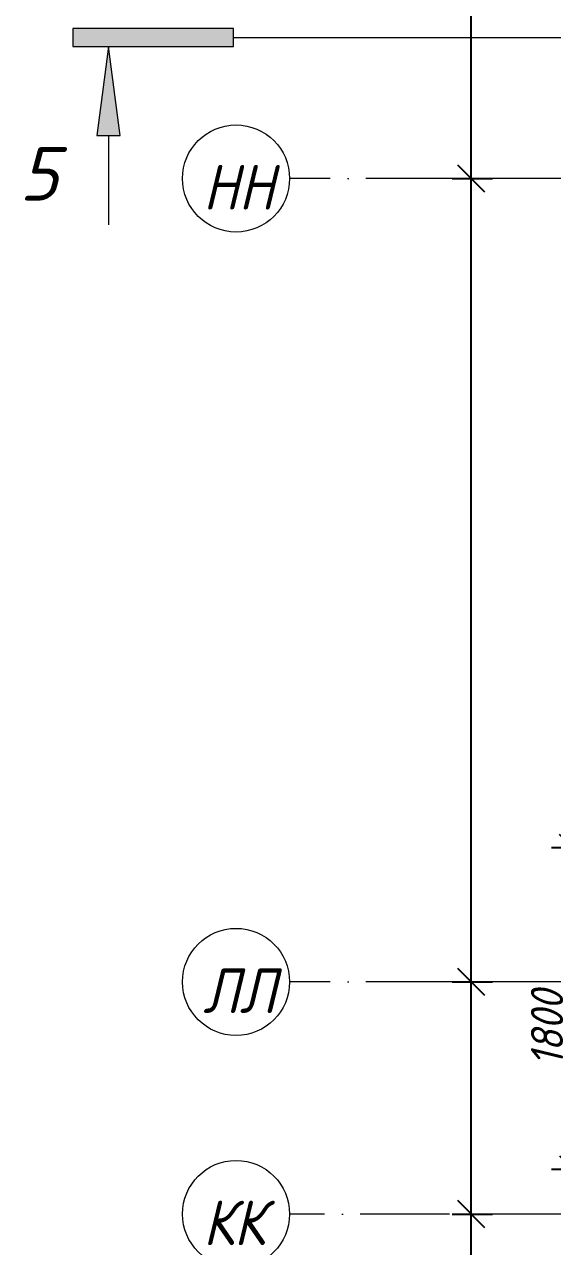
# Model space of a CAD drawing. Header units: millimetres. Extents: x -356862 to 418287, y 0 to 839748.
# Drawn here: x -181155 to -178196, y 606315 to 613160 of the extents above; entities that cross this region are included whole.
import ezdxf

# ---------------------------------------------------------------- set-up
doc = ezdxf.new("R2010")
doc.units = ezdxf.units.MM
doc.linetypes.add('50_200_ШТРИХ_1Т_ш5_п1_п1_', pattern=[700, 500, -100, 0, -100])
for name, color, linetype, lineweight in [('A-____-____-DIMS', 7, 'Continuous', 9), ('G-____-____-SYMB', 7, 'Continuous', 9), ('S-GRID-____-IDEN', 7, 'Continuous', 9), ('S-GRID-____-OTLN-1', 7, '50_200_ШТРИХ_1Т_ш5_п1_п1_', 9)]:
    doc.layers.add(name, color=color, linetype=linetype, lineweight=lineweight)
doc.layers.add('G-____-____-SYMB-2', color=7, linetype='Continuous', lineweight=9, true_color=0x000000)
doc.styles.add('ISOCPEUR_I', font='isocpeui.ttf', dxfattribs={"width": 0.9, "height": 2.5})
doc.styles.add('ISOCPEUR_I_10', font='isocpeui.ttf', dxfattribs={"width": 0.9, "height": 180})
doc.styles.add('ISOCPEUR_I_12', font='isocpeui.ttf', dxfattribs={"width": 0.9, "height": 180})
doc.styles.add('ISOCPEUR_I_13', font='isocpeui.ttf', dxfattribs={"height": 300})
doc.dimstyles.new('ISO-1_8_0_9К_СРЕДНИЙ_Кладочные_4', dxfattribs={"dimscale": 304.8, "dimtxt": 179.276612, "dimasz": 0.492126, "dimexe": 0.393701, "dimexo": 0, "dimgap": 0, "dimtad": 1, "dimdec": 3, "dimrnd": 0.001, "dimdsep": 46, "dimtxsty": 'ISOCPEUR_I_10', "dimblk1": 'OBLIQUE', "dimblk2": 'OBLIQUE', "dimsah": 1, "dimcen": 0.09, "dimdle": 0.393701, "dimazin": 0, "dimtfac": 1, "dimtdec": 4, "dimtix": 1, "dimtmove": 1, "dimatfit": 3, "dimfxl": 1, "dimtvp": 1, "dimtolj": 1, "dimtzin": 0, "dimarcsym": 2})
doc.dimstyles.new('ISO-2_5_0_9К_БОЛЬШОЙ_ОСИ', dxfattribs={"dimscale": 304.8, "dimtxt": 248.995294, "dimasz": 0.492126, "dimexe": 0.393701, "dimexo": 0, "dimgap": 0, "dimtad": 1, "dimdec": 0, "dimzin": 0, "dimdsep": 46, "dimtxsty": 'ISOCPEUR_I', "dimblk1": 'OBLIQUE', "dimblk2": 'OBLIQUE', "dimsah": 1, "dimcen": 0.09, "dimdle": 0.393701, "dimazin": 0, "dimtfac": 1, "dimtdec": 4, "dimtix": 1, "dimtmove": 0, "dimatfit": 3, "dimfxl": 1, "dimtvp": 1, "dimtolj": 1, "dimtzin": 0, "dimarcsym": 2})

# ---------------------------------------------------------------- blocks, each defined once
blk = doc.blocks.new('Ось сетки - Круг_Ø6_00__ISO-2_5_0_9K_-25732049-АР1_Кладочный план 1 этажа в осях 1-64_Ю-ЯЯ')
at = {"layer": 'S-GRID-____-IDEN'}
blk.add_circle((0, 0), 3, dxfattribs=at)
blk = doc.blocks.new('Разрез - Заголовок разреза-10218885-АР1_Кладочный план 1 этажа в осях 1-64_Ю-ЯЯ')
at = {"layer": 'G-____-____-SYMB'}
for points in [[(0, 0.5), (0, -0.5), (-9, -0.5), (-9, 0.5)], [(-6.342, -5.5), (-7.658, -5.5), (-7, -0.5)]]:
    blk.add_hatch(color=256, dxfattribs=at).paths.add_polyline_path(points, flags=0)
for p, q in [((0, 0.5), (-9, 0.5)), ((-9, 0.5), (-9, -0.5)), ((0, -0.5), (0, 0.5)), ((-9, -0.5), (0, -0.5)), ((-7, -0.5), (-7.658, -5.5)), ((-6.342, -5.5), (-7, -0.5)), ((-7.658, -5.5), (-6.342, -5.5)), ((-7, -5.5), (-7, -10.5))]:
    blk.add_line(p, q, dxfattribs=at)
blk = doc.blocks.new('_Oblique')
at = {"color": 0, "linetype": 'ByBlock', "lineweight": -2}
blk.add_line((-0.5, -0.5), (0.5, 0.5), dxfattribs=at)
blk = doc.blocks.new('*D11943')
at = {"layer": 'A-____-____-DIMS', "color": 0, "lineweight": -2, "transparency": 16777216}
for p, q in [((-178652.1, 603527.6), (-178652.1, 606617.6)), ((-178758.2, 606497.6), (-178532.1, 606497.6)), ((-178758.2, 603647.6), (-178532.1, 603647.6))]:
    blk.add_line(p, q, dxfattribs=at)
at = {"layer": 'Defpoints', "color": 0, "transparency": 16777216}
for p in [(-178758.2, 606497.6), (-178652.1, 606497.6), (-178758.2, 603647.6)]:
    blk.add_point(p, dxfattribs=at)
at = {"layer": 'A-____-____-DIMS', "color": 0, "lineweight": -2, "transparency": 16777216, "xscale": 150, "yscale": 150, "zscale": 150}
for p, rotation in [((-178652.1, 606497.6), 90), ((-178652.1, 603647.6), 270)]:
    blk.add_blockref('_Oblique', p, dxfattribs=dict(at, rotation=rotation))
at = {"layer": 'A-____-____-DIMS', "color": 0, "transparency": 16777216, "insert": (-178653.4, 605072.6), "char_height": 2.5, "width": 758.478, "attachment_point": 5, "rotation": 90, "style": 'ISOCPEUR_I'}
blk.add_mtext('\\A1;2850', dxfattribs=at)
blk = doc.blocks.new('*D11944')
at = {"layer": 'A-____-____-DIMS', "color": 0, "lineweight": -2, "transparency": 16777216}
for p, q in [((-178652.1, 606377.6), (-178652.1, 607917.6)), ((-178758.2, 607797.6), (-178532.1, 607797.6)), ((-178758.2, 606497.6), (-178532.1, 606497.6))]:
    blk.add_line(p, q, dxfattribs=at)
at = {"layer": 'Defpoints', "color": 0, "transparency": 16777216}
for p in [(-178758.2, 607797.6), (-178652.1, 607797.6), (-178758.2, 606497.6)]:
    blk.add_point(p, dxfattribs=at)
at = {"layer": 'A-____-____-DIMS', "color": 0, "lineweight": -2, "transparency": 16777216, "xscale": 150, "yscale": 150, "zscale": 150}
for p, rotation in [((-178652.1, 607797.6), 90), ((-178652.1, 606497.6), 270)]:
    blk.add_blockref('_Oblique', p, dxfattribs=dict(at, rotation=rotation))
at = {"layer": 'A-____-____-DIMS', "color": 0, "transparency": 16777216, "insert": (-178653.4, 607147.6), "char_height": 2.5, "width": 701.018, "attachment_point": 5, "rotation": 90, "style": 'ISOCPEUR_I'}
blk.add_mtext('\\A1;1300', dxfattribs=at)
blk = doc.blocks.new('*D11945')
at = {"layer": 'A-____-____-DIMS', "color": 0, "lineweight": -2, "transparency": 16777216}
for p, q in [((-178652.1, 607677.6), (-178652.1, 612417.6)), ((-178758.2, 612297.6), (-178532.1, 612297.6)), ((-178758.2, 607797.6), (-178532.1, 607797.6))]:
    blk.add_line(p, q, dxfattribs=at)
at = {"layer": 'Defpoints', "color": 0, "transparency": 16777216}
for p in [(-178758.2, 612297.6), (-178652.1, 612297.6), (-178758.2, 607797.6)]:
    blk.add_point(p, dxfattribs=at)
at = {"layer": 'A-____-____-DIMS', "color": 0, "lineweight": -2, "transparency": 16777216, "xscale": 150, "yscale": 150, "zscale": 150}
for p, rotation in [((-178652.1, 612297.6), 90), ((-178652.1, 607797.6), 270)]:
    blk.add_blockref('_Oblique', p, dxfattribs=dict(at, rotation=rotation))
at = {"layer": 'A-____-____-DIMS', "color": 0, "transparency": 16777216, "insert": (-178653.4, 610047.6), "char_height": 2.5, "width": 781.462, "attachment_point": 5, "rotation": 90, "style": 'ISOCPEUR_I'}
blk.add_mtext('\\A1;4500', dxfattribs=at)
blk = doc.blocks.new('*D11946')
at = {"layer": 'A-____-____-DIMS', "color": 0, "lineweight": -2, "transparency": 16777216}
for p, q in [((-178652.1, 612177.6), (-178652.1, 618117.6)), ((-178758.2, 617997.6), (-178532.1, 617997.6)), ((-178758.2, 612297.6), (-178532.1, 612297.6))]:
    blk.add_line(p, q, dxfattribs=at)
at = {"layer": 'Defpoints', "color": 0, "transparency": 16777216}
for p in [(-178758.2, 617997.6), (-178652.1, 617997.6), (-178758.2, 612297.6)]:
    blk.add_point(p, dxfattribs=at)
at = {"layer": 'A-____-____-DIMS', "color": 0, "lineweight": -2, "transparency": 16777216, "xscale": 150, "yscale": 150, "zscale": 150}
for p, rotation in [((-178652.1, 617997.6), 90), ((-178652.1, 612297.6), 270)]:
    blk.add_blockref('_Oblique', p, dxfattribs=dict(at, rotation=rotation))
at = {"layer": 'A-____-____-DIMS', "color": 0, "transparency": 16777216, "insert": (-178653.4, 615147.6), "char_height": 2.5, "width": 758.478, "attachment_point": 5, "rotation": 90, "style": 'ISOCPEUR_I'}
blk.add_mtext('\\A1;5700', dxfattribs=at)
blk = doc.blocks.new('*D12190')
at = {"layer": 'A-____-____-DIMS', "color": 0, "lineweight": -2, "transparency": 16777216}
for p, q in [((-178081.9, 608667.6), (-178081.9, 607777.4)), ((-177456.7, 608547.6), (-178201.9, 608547.6)), ((-178081.9, 606627.6), (-178081.9, 607379.4)), ((-177450.7, 606747.6), (-178201.9, 606747.6))]:
    blk.add_line(p, q, dxfattribs=at)
at = {"layer": 'Defpoints', "color": 0, "transparency": 16777216}
for p in [(-177456.7, 608547.6), (-178081.9, 606747.6), (-177450.7, 606747.6)]:
    blk.add_point(p, dxfattribs=at)
at = {"layer": 'A-____-____-DIMS', "color": 0, "lineweight": -2, "transparency": 16777216, "xscale": 150, "yscale": 150, "zscale": 150}
for p, rotation in [((-178081.9, 608547.6), 90), ((-178081.9, 606747.6), 270)]:
    blk.add_blockref('_Oblique', p, dxfattribs=dict(at, rotation=rotation))
at = {"layer": 'A-____-____-DIMS', "color": 0, "transparency": 16777216, "insert": (-178317.1, 607326), "char_height": 180, "width": 504.733, "attachment_point": 1, "rotation": 90, "line_spacing_factor": 1.149209, "style": 'ISOCPEUR_I_10'}
blk.add_mtext('\\A1;1800', dxfattribs=at)

msp = doc.modelspace()

# ---------------------------------------------------------------- linework, layer by layer
at = {"layer": 'G-____-____-SYMB-2'}
msp.add_line((-179984.5837, 613087.5526), (-70594.3281, 613087.5526), dxfattribs=at)
at = {"layer": 'S-GRID-____-OTLN-1'}
for p, q in [((-70926.3291, 612297.5526), (-179669.5059, 612297.5526)), ((-70926.3291, 607797.5526), (-179669.5059, 607797.5526)), ((-164071.3552, 606497.5526), (-179669.5059, 606497.5526))]:
    msp.add_line(p, q, dxfattribs=at)

# ---------------------------------------------------------------- block references
at = {"layer": 'G-____-____-SYMB', "xscale": 99.99999999999993, "yscale": 99.99999999999993, "zscale": 99.99999999999993}
msp.add_blockref('Разрез - Заголовок разреза-10218885-АР1_Кладочный план 1 этажа в осях 1-64_Ю-ЯЯ', (-179984.5837, 613087.5526), dxfattribs=at)
at = {"layer": 'S-GRID-____-IDEN', "xscale": 99.99999999999993, "yscale": 99.99999999999993, "zscale": 99.99999999999993, "rotation": 89.9999999999998}
for p in [(-179969.5059, 612297.5526), (-179969.5059, 607797.5526), (-179969.5059, 606497.5526)]:
    msp.add_blockref('Ось сетки - Круг_Ø6_00__ISO-2_5_0_9K_-25732049-АР1_Кладочный план 1 этажа в осях 1-64_Ю-ЯЯ', p, dxfattribs=at)

# ---------------------------------------------------------------- texts
at = {"layer": 'G-____-____-SYMB', "insert": (-181184.3503, 612473.7462), "char_height": 300, "width": 256.54, "attachment_point": 1, "style": 'ISOCPEUR_I_13'}
msp.add_mtext('\\fISOCPEUR|b0|i1|c204|p34|;5', dxfattribs=at)
at = {"layer": 'S-GRID-____-IDEN', "char_height": 250, "width": 447.341625, "attachment_point": 1, "style": 'ISOCPEUR_I_12'}
for s, insert in [('НН', (-180154.5764, 612373.6284)), ('ЛЛ', (-180154.5764, 607873.6284)), ('КК', (-180154.5764, 606573.6284))]:
    msp.add_mtext(s, dxfattribs=dict(at, insert=insert))

# ---------------------------------------------------------------- dimensions: what is measured, and where the dimension line sits
at = {"layer": 'A-____-____-DIMS'}
for base, p1, p2, override, picture, middle in [((-178652.1313, 617997.5526), (-178758.1973, 612297.5526), (-178758.1973, 617997.5526), {"dimpost": '<>', "dimfxl": 5700}, '*D11946', (-178653.3974, 615147.5526)), ((-178652.1313, 612297.5526), (-178758.1973, 607797.5526), (-178758.1973, 612297.5526), {"dimpost": '<>', "dimfxl": 4500}, '*D11945', (-178653.3813, 610047.5526)), ((-178652.1313, 607797.5526), (-178758.1973, 606497.5526), (-178758.1973, 607797.5526), {"dimpost": '<>', "dimfxl": 1300}, '*D11944', (-178653.3813, 607147.5526)), ((-178652.1313, 606497.5526), (-178758.1973, 603647.5526), (-178758.1973, 606497.5526), {"dimpost": '<>', "dimfxl": 2850}, '*D11943', (-178653.3813, 605072.5526))]:
    dim = msp.add_linear_dim(base=base, p1=p1, p2=p2, angle=90, dimstyle='ISO-2_5_0_9К_БОЛЬШОЙ_ОСИ', override=override, dxfattribs=at)
    dim.commit()
    dim.dimension.update_dxf_attribs({"geometry": picture, "text_midpoint": middle})
dim = msp.add_linear_dim(base=(-178081.9076, 606747.5526), p1=(-177456.7357, 608547.5526), p2=(-177450.7357, 606747.5526), angle=90, dimstyle='ISO-1_8_0_9К_СРЕДНИЙ_Кладочные_4', override={"dimpost": '<>', "dimfxl": 1800.01}, dxfattribs=at)
dim.commit()
dim.dimension.update_dxf_attribs({"geometry": '*D12190', "text_midpoint": (-178197.0696, 607578.3886), "dimtype": 160, "text_rotation": 90})

doc.saveas('drawing.dxf')
